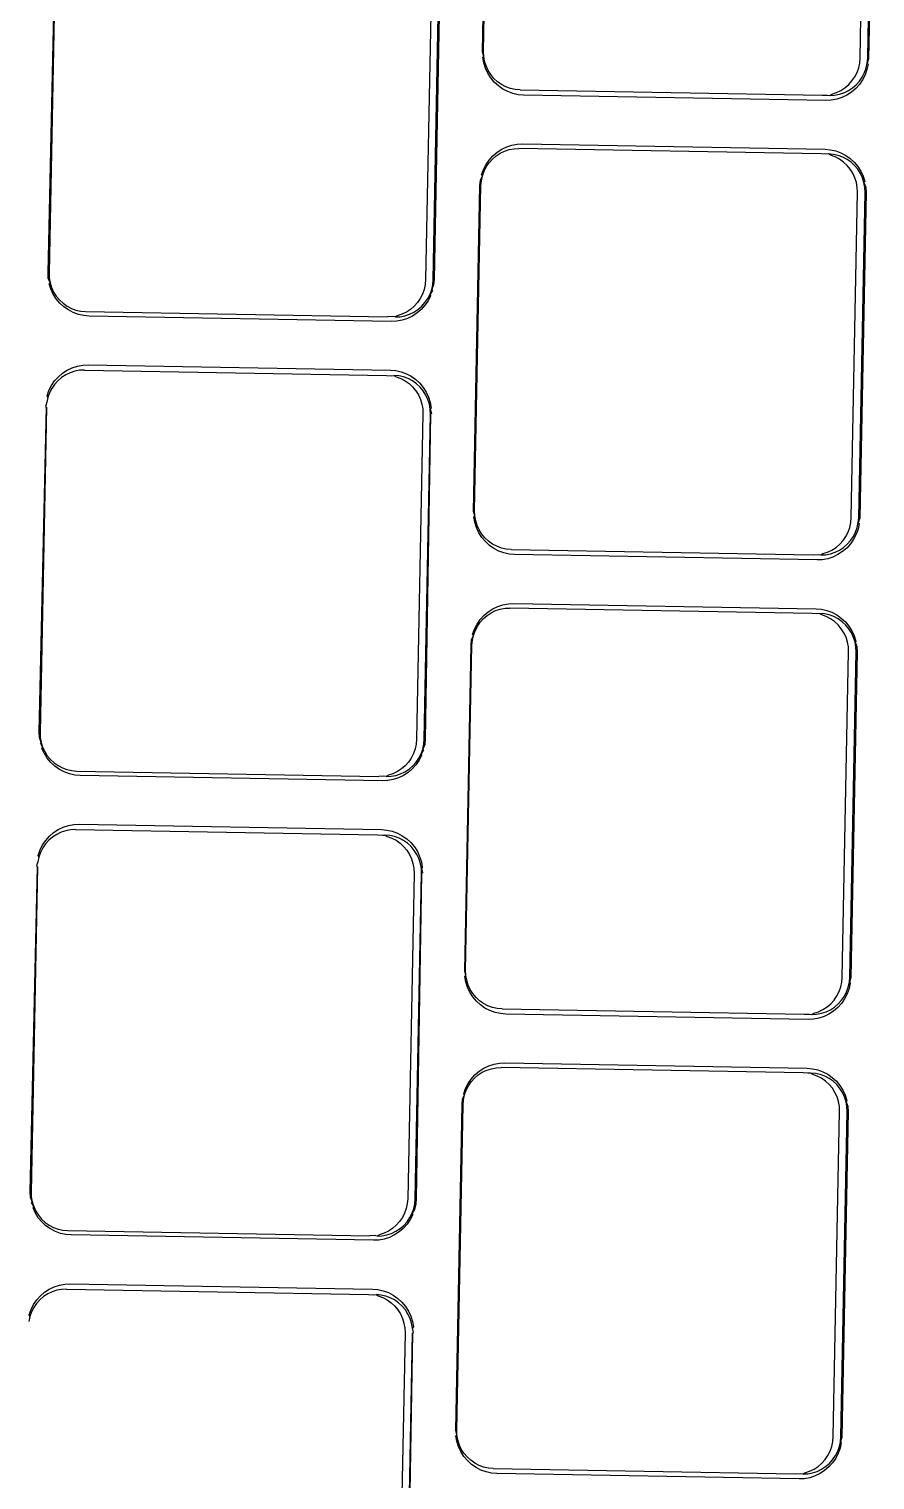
# Model space of a CAD drawing. Header units: millimetres. Extents: x -9564 to 100156, y -26854 to 24346.
# Drawn here: x 72444.6 to 72475.3, y -20765.5 to -20712.8 of the extents above; entities that cross this region are included whole.
import ezdxf

# ---------------------------------------------------------------- set-up
doc = ezdxf.new("R2010")
doc.units = ezdxf.units.MM
doc.header["$LTSCALE"] = 100
doc.layers.add('Muebles', color=112, linetype='Continuous')

msp = doc.modelspace()

# ---------------------------------------------------------------- linework, layer by layer
at = {"layer": 'Muebles'}
for p, q in [((72461.097, -20713.644), (72461.327, -20701.827)), ((72461.132, -20713.628), (72461.362, -20701.822)), ((72474.796, -20713.869), (72475.026, -20702.063)), ((72475.069, -20713.874), (72475.299, -20702.068)), ((72475.334, -20702.074), (72475.104, -20713.891)), ((72445.331, -20721.66), (72445.596, -20709.864)), ((72445.596, -20709.864), (72445.365, -20721.669)), ((72459.259, -20710.105), (72459.029, -20721.91)), ((72459.302, -20721.915), (72459.532, -20710.11)), ((72459.568, -20710.09), (72459.338, -20721.907)), ((72461.14, -20713.807), (72461.097, -20713.644)), ((72461.14, -20713.807), (72461.132, -20713.628)), ((72461.106, -20713.841), (72461.14, -20713.807)), ((72461.141, -20714.041), (72461.106, -20713.841)), ((72461.171, -20713.984), (72461.14, -20713.807)), ((72461.201, -20714.234), (72461.141, -20714.041)), ((72461.225, -20714.155), (72461.171, -20713.984)), ((72461.3, -20714.318), (72461.225, -20714.155)), ((72474.743, -20714.223), (72474.781, -20714.048)), ((72474.781, -20714.048), (72474.796, -20713.869)), ((72475.016, -20714.228), (72475.054, -20714.053)), ((72475.087, -20714.088), (72475.044, -20714.286)), ((72475.054, -20714.053), (72475.069, -20713.874)), ((72475.104, -20713.891), (72475.054, -20714.053)), ((72475.054, -20714.053), (72475.087, -20714.088)), ((72461.286, -20714.418), (72461.201, -20714.234)), ((72461.394, -20714.588), (72461.286, -20714.418)), ((72461.395, -20714.469), (72461.3, -20714.318)), ((72461.522, -20714.743), (72461.394, -20714.588)), ((72461.509, -20714.606), (72461.395, -20714.469)), ((72461.64, -20714.727), (72461.509, -20714.606)), ((72461.785, -20714.829), (72461.64, -20714.727)), ((72474.381, -20714.833), (72474.5, -20714.7)), ((72474.5, -20714.7), (72474.602, -20714.552)), ((72474.602, -20714.552), (72474.683, -20714.393)), ((72474.654, -20714.838), (72474.773, -20714.705)), ((72474.683, -20714.393), (72474.743, -20714.223)), ((72474.885, -20714.658), (72474.77, -20714.824)), ((72474.773, -20714.705), (72474.875, -20714.557)), ((72474.875, -20714.557), (72474.956, -20714.397)), ((72474.976, -20714.477), (72474.885, -20714.658)), ((72474.956, -20714.397), (72475.016, -20714.228)), ((72475.044, -20714.286), (72474.976, -20714.477)), ((72461.67, -20714.879), (72461.522, -20714.743)), ((72461.833, -20714.995), (72461.67, -20714.879)), ((72461.942, -20714.911), (72461.785, -20714.829)), ((72462.01, -20715.087), (72461.833, -20714.995)), ((72462.108, -20714.972), (72461.942, -20714.911)), ((72462.197, -20715.156), (72462.01, -20715.087)), ((72462.281, -20715.01), (72462.108, -20714.972)), ((72462.392, -20715.198), (72462.197, -20715.156)), ((72462.457, -20715.025), (72462.281, -20715.01)), ((72462.584, -20715.215), (72462.392, -20715.198)), ((72462.457, -20715.025), (72473.418, -20715.218)), ((72473.556, -20715.408), (72462.584, -20715.215)), ((72473.418, -20715.218), (72473.594, -20715.21)), ((72473.594, -20715.21), (72473.691, -20715.223)), ((72473.691, -20715.223), (72473.768, -20715.178)), ((72473.691, -20715.223), (72473.867, -20715.214)), ((72473.768, -20715.178), (72473.937, -20715.123)), ((72473.867, -20715.214), (72474.041, -20715.182)), ((72473.937, -20715.123), (72474.097, -20715.046)), ((72474.041, -20715.182), (72474.21, -20715.128)), ((72474.097, -20715.046), (72474.246, -20714.949)), ((72474.315, -20715.215), (72474.135, -20715.301)), ((72474.21, -20715.128), (72474.37, -20715.051)), ((72474.246, -20714.949), (72474.381, -20714.833)), ((72474.483, -20715.105), (72474.315, -20715.215)), ((72474.37, -20715.051), (72474.519, -20714.954)), ((72474.636, -20714.974), (72474.483, -20715.105)), ((72474.519, -20714.954), (72474.654, -20714.838)), ((72474.77, -20714.824), (72474.636, -20714.974)), ((72473.749, -20715.399), (72473.556, -20715.408)), ((72473.945, -20715.363), (72473.749, -20715.399)), ((72474.135, -20715.301), (72473.945, -20715.363)), ((72461.47, -20717.42), (72461.623, -20717.289)), ((72461.587, -20717.42), (72461.736, -20717.323)), ((72461.623, -20717.289), (72461.79, -20717.179)), ((72461.736, -20717.323), (72461.896, -20717.246)), ((72461.79, -20717.179), (72461.971, -20717.093)), ((72461.896, -20717.246), (72462.065, -20717.191)), ((72461.971, -20717.093), (72462.161, -20717.031)), ((72462.065, -20717.191), (72462.239, -20717.159)), ((72462.161, -20717.031), (72462.357, -20716.995)), ((72462.239, -20717.159), (72462.416, -20717.151)), ((72462.357, -20716.995), (72462.55, -20716.986)), ((72473.376, -20717.344), (72462.416, -20717.151)), ((72462.55, -20716.986), (72473.521, -20717.179)), ((72473.552, -20717.359), (72473.376, -20717.344)), ((72473.521, -20717.179), (72473.714, -20717.195)), ((72473.649, -20717.349), (72473.552, -20717.359)), ((72473.825, -20717.364), (72473.649, -20717.349)), ((72473.725, -20717.397), (72473.649, -20717.349)), ((72473.714, -20717.195), (72473.909, -20717.238)), ((72473.909, -20717.238), (72474.096, -20717.307)), ((72474.096, -20717.307), (72474.273, -20717.399)), ((72461.129, -20717.917), (72461.221, -20717.736)), ((72461.15, -20717.976), (72461.232, -20717.817)), ((72461.221, -20717.736), (72461.336, -20717.57)), ((72461.232, -20717.817), (72461.333, -20717.669)), ((72461.333, -20717.669), (72461.452, -20717.536)), ((72461.336, -20717.57), (72461.47, -20717.42)), ((72461.452, -20717.536), (72461.587, -20717.42)), ((72473.891, -20717.458), (72473.725, -20717.397)), ((72473.998, -20717.402), (72473.825, -20717.364)), ((72474.048, -20717.54), (72473.891, -20717.458)), ((72474.164, -20717.463), (72473.998, -20717.402)), ((72474.193, -20717.642), (72474.048, -20717.54)), ((72474.321, -20717.545), (72474.164, -20717.463)), ((72474.324, -20717.763), (72474.193, -20717.642)), ((72474.273, -20717.399), (72474.436, -20717.515)), ((72474.466, -20717.647), (72474.321, -20717.545)), ((72474.438, -20717.9), (72474.324, -20717.763)), ((72474.436, -20717.515), (72474.584, -20717.651)), ((72474.597, -20717.768), (72474.466, -20717.647)), ((72474.584, -20717.651), (72474.712, -20717.806)), ((72474.711, -20717.905), (72474.597, -20717.768)), ((72474.712, -20717.806), (72474.82, -20717.976)), ((72461.002, -20718.503), (72461.019, -20718.306)), ((72461.019, -20718.306), (72461.09, -20718.146)), ((72461.037, -20718.5), (72461.052, -20718.321)), ((72461.052, -20718.321), (72461.09, -20718.146)), ((72461.062, -20718.108), (72461.129, -20717.917)), ((72461.09, -20718.146), (72461.062, -20718.108)), ((72461.09, -20718.146), (72461.15, -20717.976)), ((72474.533, -20718.051), (72474.438, -20717.9)), ((72474.608, -20718.214), (72474.533, -20718.051)), ((72474.662, -20718.385), (72474.608, -20718.214)), ((72474.693, -20718.562), (72474.662, -20718.385)), ((72474.806, -20718.056), (72474.711, -20717.905)), ((72474.881, -20718.219), (72474.806, -20718.056)), ((72474.82, -20717.976), (72474.905, -20718.16)), ((72474.935, -20718.39), (72474.881, -20718.219)), ((72474.905, -20718.16), (72474.965, -20718.353)), ((72474.965, -20718.353), (72474.935, -20718.39)), ((72474.966, -20718.567), (72474.935, -20718.39)), ((72474.935, -20718.39), (72475, -20718.553)), ((72460.772, -20730.32), (72461.002, -20718.503)), ((72460.807, -20730.306), (72461.037, -20718.5)), ((72474.471, -20730.547), (72474.701, -20718.741)), ((72474.701, -20718.741), (72474.693, -20718.562)), ((72474.744, -20730.551), (72474.974, -20718.746)), ((72475.009, -20718.75), (72474.779, -20730.567)), ((72474.974, -20718.746), (72474.966, -20718.567)), ((72475, -20718.553), (72475.009, -20718.75)), ((72445.339, -20721.857), (72445.331, -20721.66)), ((72445.405, -20722.026), (72445.339, -20721.857)), ((72445.365, -20721.669), (72445.374, -20721.849)), ((72445.374, -20721.849), (72445.405, -20722.026)), ((72445.375, -20722.057), (72445.405, -20722.026)), ((72445.435, -20722.25), (72445.375, -20722.057)), ((72445.405, -20722.026), (72445.458, -20722.197)), ((72459.014, -20722.089), (72458.976, -20722.265)), ((72459.029, -20721.91), (72459.014, -20722.089)), ((72459.249, -20722.27), (72459.287, -20722.094)), ((72459.287, -20722.094), (72459.302, -20721.915)), ((72459.338, -20721.907), (72459.321, -20722.104)), ((72445.52, -20722.434), (72445.435, -20722.25)), ((72445.458, -20722.197), (72445.533, -20722.359)), ((72445.627, -20722.604), (72445.52, -20722.434)), ((72445.533, -20722.359), (72445.629, -20722.51)), ((72445.756, -20722.759), (72445.627, -20722.604)), ((72445.629, -20722.51), (72445.742, -20722.647)), ((72458.835, -20722.594), (72458.734, -20722.741)), ((72458.916, -20722.434), (72458.835, -20722.594)), ((72458.976, -20722.265), (72458.916, -20722.434)), ((72459.007, -20722.746), (72459.108, -20722.599)), ((72459.108, -20722.599), (72459.189, -20722.439)), ((72459.21, -20722.493), (72459.118, -20722.674)), ((72459.189, -20722.439), (72459.249, -20722.27)), ((72459.278, -20722.302), (72459.189, -20722.439)), ((72459.189, -20722.439), (72459.21, -20722.493)), ((72459.321, -20722.104), (72459.249, -20722.27)), ((72459.249, -20722.27), (72459.278, -20722.302)), ((72445.742, -20722.647), (72445.873, -20722.768)), ((72445.903, -20722.895), (72445.756, -20722.759)), ((72445.873, -20722.768), (72446.018, -20722.87)), ((72446.067, -20723.011), (72445.903, -20722.895)), ((72446.018, -20722.87), (72446.175, -20722.953)), ((72446.244, -20723.103), (72446.067, -20723.011)), ((72446.175, -20722.953), (72446.341, -20723.013)), ((72446.431, -20723.172), (72446.244, -20723.103)), ((72446.341, -20723.013), (72446.514, -20723.051)), ((72446.514, -20723.051), (72446.69, -20723.066)), ((72446.69, -20723.066), (72457.651, -20723.26)), ((72458.33, -20723.088), (72458.17, -20723.164)), ((72458.479, -20722.99), (72458.33, -20723.088)), ((72458.443, -20723.169), (72458.603, -20723.092)), ((72458.614, -20722.874), (72458.479, -20722.99)), ((72458.717, -20723.121), (72458.549, -20723.231)), ((72458.603, -20723.092), (72458.752, -20722.995)), ((72458.734, -20722.741), (72458.614, -20722.874)), ((72458.87, -20722.99), (72458.717, -20723.121)), ((72458.752, -20722.995), (72458.888, -20722.879)), ((72459.004, -20722.84), (72458.87, -20722.99)), ((72458.888, -20722.879), (72459.007, -20722.746)), ((72459.118, -20722.674), (72459.004, -20722.84)), ((72446.625, -20723.214), (72446.431, -20723.172)), ((72446.818, -20723.231), (72446.625, -20723.214)), ((72457.79, -20723.424), (72446.818, -20723.231)), ((72457.827, -20723.251), (72457.651, -20723.26)), ((72457.983, -20723.415), (72457.79, -20723.424)), ((72457.924, -20723.265), (72457.827, -20723.251)), ((72458.002, -20723.219), (72457.924, -20723.265)), ((72457.924, -20723.265), (72458.101, -20723.256)), ((72458.179, -20723.379), (72457.983, -20723.415)), ((72458.17, -20723.164), (72458.002, -20723.219)), ((72458.101, -20723.256), (72458.275, -20723.224)), ((72458.369, -20723.317), (72458.179, -20723.379)), ((72458.275, -20723.224), (72458.443, -20723.169)), ((72458.549, -20723.231), (72458.369, -20723.317)), ((72445.856, -20725.305), (72446.024, -20725.195)), ((72446.024, -20725.195), (72446.205, -20725.109)), ((72446.298, -20725.233), (72446.13, -20725.288)), ((72446.205, -20725.109), (72446.394, -20725.047)), ((72446.472, -20725.201), (72446.298, -20725.233)), ((72446.394, -20725.047), (72446.59, -20725.011)), ((72446.649, -20725.192), (72446.472, -20725.201)), ((72446.59, -20725.011), (72446.784, -20725.002)), ((72446.649, -20725.192), (72457.609, -20725.386)), ((72446.784, -20725.002), (72457.755, -20725.195)), ((72457.755, -20725.195), (72457.948, -20725.211)), ((72457.948, -20725.211), (72458.142, -20725.254)), ((72458.142, -20725.254), (72458.33, -20725.323)), ((72445.363, -20725.933), (72445.455, -20725.752)), ((72445.455, -20725.752), (72445.569, -20725.586)), ((72445.566, -20725.711), (72445.465, -20725.858)), ((72445.685, -20725.578), (72445.566, -20725.711)), ((72445.569, -20725.586), (72445.704, -20725.436)), ((72445.821, -20725.462), (72445.685, -20725.578)), ((72445.704, -20725.436), (72445.856, -20725.305)), ((72445.97, -20725.364), (72445.821, -20725.462)), ((72446.13, -20725.288), (72445.97, -20725.364)), ((72457.609, -20725.386), (72457.786, -20725.4)), ((72457.786, -20725.4), (72457.882, -20725.39)), ((72458.059, -20725.405), (72457.882, -20725.39)), ((72457.882, -20725.39), (72457.958, -20725.439)), ((72457.958, -20725.439), (72458.125, -20725.499)), ((72458.231, -20725.443), (72458.059, -20725.405)), ((72458.125, -20725.499), (72458.282, -20725.582)), ((72458.398, -20725.504), (72458.231, -20725.443)), ((72458.282, -20725.582), (72458.427, -20725.684)), ((72458.33, -20725.323), (72458.507, -20725.415)), ((72458.555, -20725.586), (72458.398, -20725.504)), ((72458.427, -20725.684), (72458.557, -20725.805)), ((72458.507, -20725.415), (72458.67, -20725.531)), ((72458.7, -20725.689), (72458.555, -20725.586)), ((72458.67, -20725.531), (72458.817, -20725.667)), ((72458.83, -20725.809), (72458.7, -20725.689)), ((72458.817, -20725.667), (72458.946, -20725.822)), ((72445.324, -20726.187), (72445.286, -20726.363)), ((72445.293, -20726.129), (72445.363, -20725.933)), ((72445.324, -20726.187), (72445.293, -20726.129)), ((72445.384, -20726.018), (72445.324, -20726.187)), ((72445.465, -20725.858), (72445.384, -20726.018)), ((72458.557, -20725.805), (72458.671, -20725.942)), ((72458.671, -20725.942), (72458.767, -20726.093)), ((72458.767, -20726.093), (72458.842, -20726.255)), ((72458.944, -20725.947), (72458.83, -20725.809)), ((72458.842, -20726.255), (72458.895, -20726.426)), ((72459.04, -20726.098), (72458.944, -20725.947)), ((72458.946, -20725.822), (72459.054, -20725.992)), ((72459.115, -20726.26), (72459.04, -20726.098)), ((72459.054, -20725.992), (72459.138, -20726.176)), ((72459.168, -20726.431), (72459.115, -20726.26)), ((72459.138, -20726.176), (72459.199, -20726.369)), ((72445.006, -20738.336), (72445.271, -20726.542)), ((72445.271, -20726.542), (72445.04, -20738.347)), ((72445.286, -20726.363), (72445.236, -20726.513)), ((72445.236, -20726.513), (72445.271, -20726.542)), ((72458.934, -20726.783), (72458.704, -20738.588)), ((72458.895, -20726.426), (72458.926, -20726.603)), ((72458.926, -20726.603), (72458.934, -20726.783)), ((72458.977, -20738.593), (72459.207, -20726.788)), ((72459.207, -20726.788), (72459.012, -20738.583)), ((72459.199, -20726.608), (72459.168, -20726.431)), ((72459.199, -20726.369), (72459.234, -20726.569)), ((72459.234, -20726.569), (72459.199, -20726.608)), ((72459.207, -20726.788), (72459.199, -20726.608)), ((72459.199, -20726.608), (72459.243, -20726.766)), ((72459.243, -20726.766), (72459.207, -20726.788)), ((72460.815, -20730.485), (72460.772, -20730.32)), ((72460.781, -20730.517), (72460.815, -20730.485)), ((72460.816, -20730.717), (72460.781, -20730.517)), ((72460.815, -20730.485), (72460.807, -20730.306)), ((72460.846, -20730.662), (72460.815, -20730.485)), ((72460.876, -20730.91), (72460.816, -20730.717)), ((72460.9, -20730.833), (72460.846, -20730.662)), ((72460.961, -20731.094), (72460.876, -20730.91)), ((72460.975, -20730.995), (72460.9, -20730.833)), ((72461.07, -20731.146), (72460.975, -20730.995)), ((72474.358, -20731.07), (72474.418, -20730.901)), ((72474.418, -20730.901), (72474.456, -20730.726)), ((72474.456, -20730.726), (72474.471, -20730.547)), ((72474.631, -20731.075), (72474.691, -20730.906)), ((72474.719, -20730.962), (72474.651, -20731.153)), ((72474.691, -20730.906), (72474.729, -20730.73)), ((72474.762, -20730.764), (72474.719, -20730.962)), ((72474.729, -20730.73), (72474.744, -20730.551)), ((72474.779, -20730.567), (72474.729, -20730.73)), ((72474.729, -20730.73), (72474.762, -20730.764)), ((72461.069, -20731.264), (72460.961, -20731.094)), ((72461.197, -20731.419), (72461.069, -20731.264)), ((72461.184, -20731.284), (72461.07, -20731.146)), ((72461.315, -20731.404), (72461.184, -20731.284)), ((72461.344, -20731.555), (72461.197, -20731.419)), ((72461.46, -20731.507), (72461.315, -20731.404)), ((72461.508, -20731.67), (72461.344, -20731.555)), ((72461.617, -20731.589), (72461.46, -20731.507)), ((72473.921, -20731.627), (72474.056, -20731.511)), ((72474.056, -20731.511), (72474.175, -20731.378)), ((72474.175, -20731.378), (72474.276, -20731.23)), ((72474.194, -20731.632), (72474.329, -20731.515)), ((72474.276, -20731.23), (72474.358, -20731.07)), ((72474.445, -20731.5), (72474.311, -20731.65)), ((72474.329, -20731.515), (72474.448, -20731.382)), ((72474.559, -20731.333), (72474.445, -20731.5)), ((72474.448, -20731.382), (72474.549, -20731.235)), ((72474.549, -20731.235), (72474.631, -20731.075)), ((72474.651, -20731.153), (72474.559, -20731.333)), ((72461.685, -20731.763), (72461.508, -20731.67)), ((72461.783, -20731.65), (72461.617, -20731.589)), ((72461.872, -20731.831), (72461.685, -20731.763)), ((72461.956, -20731.688), (72461.783, -20731.65)), ((72462.067, -20731.874), (72461.872, -20731.831)), ((72462.132, -20731.703), (72461.956, -20731.688)), ((72462.259, -20731.891), (72462.067, -20731.874)), ((72462.132, -20731.703), (72473.092, -20731.896)), ((72473.231, -20732.084), (72462.259, -20731.891)), ((72473.092, -20731.896), (72473.269, -20731.887)), ((72473.424, -20732.075), (72473.231, -20732.084)), ((72473.269, -20731.887), (72473.365, -20731.901)), ((72473.365, -20731.901), (72473.443, -20731.855)), ((72473.365, -20731.901), (72473.542, -20731.892)), ((72473.62, -20732.039), (72473.424, -20732.075)), ((72473.443, -20731.855), (72473.612, -20731.801)), ((72473.542, -20731.892), (72473.716, -20731.86)), ((72473.612, -20731.801), (72473.772, -20731.724)), ((72473.81, -20731.977), (72473.62, -20732.039)), ((72473.716, -20731.86), (72473.885, -20731.805)), ((72473.772, -20731.724), (72473.921, -20731.627)), ((72473.99, -20731.891), (72473.81, -20731.977)), ((72473.885, -20731.805), (72474.045, -20731.729)), ((72474.158, -20731.781), (72473.99, -20731.891)), ((72474.045, -20731.729), (72474.194, -20731.632)), ((72474.311, -20731.65), (72474.158, -20731.781)), ((72461.836, -20733.707), (72462.032, -20733.671)), ((72462.032, -20733.671), (72462.225, -20733.662)), ((72462.225, -20733.662), (72473.196, -20733.855)), ((72461.01, -20734.246), (72461.145, -20734.096)), ((72461.127, -20734.214), (72461.262, -20734.098)), ((72461.145, -20734.096), (72461.298, -20733.965)), ((72461.262, -20734.098), (72461.411, -20734.001)), ((72461.298, -20733.965), (72461.465, -20733.855)), ((72461.411, -20734.001), (72461.571, -20733.924)), ((72461.465, -20733.855), (72461.646, -20733.769)), ((72461.571, -20733.924), (72461.74, -20733.869)), ((72461.646, -20733.769), (72461.836, -20733.707)), ((72461.74, -20733.869), (72461.914, -20733.837)), ((72461.914, -20733.837), (72462.091, -20733.829)), ((72473.051, -20734.022), (72462.091, -20733.829)), ((72473.227, -20734.037), (72473.051, -20734.022)), ((72473.196, -20733.855), (72473.389, -20733.871)), ((72473.324, -20734.027), (72473.227, -20734.037)), ((72473.5, -20734.042), (72473.324, -20734.027)), ((72473.4, -20734.075), (72473.324, -20734.027)), ((72473.389, -20733.871), (72473.584, -20733.914)), ((72473.566, -20734.136), (72473.4, -20734.075)), ((72473.673, -20734.08), (72473.5, -20734.042)), ((72473.723, -20734.218), (72473.566, -20734.136)), ((72473.584, -20733.914), (72473.771, -20733.983)), ((72473.839, -20734.14), (72473.673, -20734.08)), ((72473.771, -20733.983), (72473.948, -20734.075)), ((72473.996, -20734.223), (72473.839, -20734.14)), ((72473.948, -20734.075), (72474.111, -20734.191)), ((72474.111, -20734.191), (72474.259, -20734.327)), ((72460.736, -20734.784), (72460.804, -20734.593)), ((72460.765, -20734.823), (72460.825, -20734.654)), ((72460.804, -20734.593), (72460.896, -20734.412)), ((72460.825, -20734.654), (72460.907, -20734.494)), ((72460.896, -20734.412), (72461.01, -20734.246)), ((72460.907, -20734.494), (72461.008, -20734.347)), ((72461.008, -20734.347), (72461.127, -20734.214)), ((72473.868, -20734.32), (72473.723, -20734.218)), ((72473.999, -20734.441), (72473.868, -20734.32)), ((72474.141, -20734.325), (72473.996, -20734.223)), ((72474.113, -20734.578), (72473.999, -20734.441)), ((72474.208, -20734.729), (72474.113, -20734.578)), ((72474.272, -20734.446), (72474.141, -20734.325)), ((72474.283, -20734.892), (72474.208, -20734.729)), ((72474.259, -20734.327), (72474.387, -20734.482)), ((72474.386, -20734.583), (72474.272, -20734.446)), ((72474.481, -20734.734), (72474.386, -20734.583)), ((72474.387, -20734.482), (72474.495, -20734.652)), ((72474.556, -20734.896), (72474.481, -20734.734)), ((72474.495, -20734.652), (72474.58, -20734.836)), ((72460.447, -20746.996), (72460.677, -20735.179)), ((72460.482, -20746.983), (72460.712, -20735.178)), ((72460.677, -20735.179), (72460.694, -20734.982)), ((72460.694, -20734.982), (72460.765, -20734.823)), ((72460.712, -20735.178), (72460.727, -20734.999)), ((72460.727, -20734.999), (72460.765, -20734.823)), ((72460.765, -20734.823), (72460.736, -20734.784)), ((72474.337, -20735.063), (72474.283, -20734.892)), ((72474.368, -20735.24), (72474.337, -20735.063)), ((72474.376, -20735.419), (72474.368, -20735.24)), ((72474.61, -20735.068), (72474.556, -20734.896)), ((72474.58, -20734.836), (72474.64, -20735.029)), ((72474.64, -20735.029), (72474.61, -20735.068)), ((72474.641, -20735.244), (72474.61, -20735.068)), ((72474.61, -20735.068), (72474.675, -20735.229)), ((72474.649, -20735.424), (72474.641, -20735.244)), ((72474.675, -20735.229), (72474.684, -20735.426)), ((72474.146, -20747.224), (72474.376, -20735.419)), ((72474.419, -20747.229), (72474.649, -20735.424)), ((72474.684, -20735.426), (72474.454, -20747.243)), ((72445.014, -20738.533), (72445.006, -20738.336)), ((72445.04, -20738.347), (72445.048, -20738.526)), ((72445.08, -20738.703), (72445.014, -20738.533)), ((72445.048, -20738.526), (72445.08, -20738.703)), ((72445.05, -20738.733), (72445.08, -20738.703)), ((72445.133, -20738.874), (72445.05, -20738.733)), ((72445.08, -20738.703), (72445.133, -20738.874)), ((72445.11, -20738.926), (72445.133, -20738.874)), ((72445.195, -20739.11), (72445.11, -20738.926)), ((72445.133, -20738.874), (72445.208, -20739.037)), ((72458.651, -20738.943), (72458.591, -20739.112)), ((72458.689, -20738.767), (72458.651, -20738.943)), ((72458.704, -20738.588), (72458.689, -20738.767)), ((72458.864, -20739.117), (72458.924, -20738.948)), ((72458.924, -20738.948), (72458.962, -20738.772)), ((72458.996, -20738.78), (72458.924, -20738.948)), ((72458.924, -20738.948), (72458.953, -20738.978)), ((72458.962, -20738.772), (72458.977, -20738.593)), ((72459.012, -20738.583), (72458.996, -20738.78)), ((72445.302, -20739.28), (72445.195, -20739.11)), ((72445.208, -20739.037), (72445.303, -20739.188)), ((72445.431, -20739.435), (72445.302, -20739.28)), ((72445.303, -20739.188), (72445.417, -20739.325)), ((72445.417, -20739.325), (72445.548, -20739.446)), ((72445.578, -20739.571), (72445.431, -20739.435)), ((72445.548, -20739.446), (72445.693, -20739.548)), ((72458.409, -20739.419), (72458.289, -20739.552)), ((72458.51, -20739.272), (72458.409, -20739.419)), ((72458.591, -20739.112), (72458.51, -20739.272)), ((72458.562, -20739.557), (72458.682, -20739.424)), ((72458.793, -20739.349), (72458.679, -20739.516)), ((72458.682, -20739.424), (72458.783, -20739.276)), ((72458.783, -20739.276), (72458.864, -20739.117)), ((72458.885, -20739.169), (72458.793, -20739.349)), ((72458.953, -20738.978), (72458.864, -20739.117)), ((72458.864, -20739.117), (72458.885, -20739.169)), ((72445.742, -20739.686), (72445.578, -20739.571)), ((72445.693, -20739.548), (72445.85, -20739.63)), ((72445.919, -20739.779), (72445.742, -20739.686)), ((72445.85, -20739.63), (72446.016, -20739.691)), ((72446.106, -20739.847), (72445.919, -20739.779)), ((72446.016, -20739.691), (72446.189, -20739.729)), ((72446.3, -20739.89), (72446.106, -20739.847)), ((72446.189, -20739.729), (72446.365, -20739.744)), ((72446.493, -20739.907), (72446.3, -20739.89)), ((72446.365, -20739.744), (72457.326, -20739.937)), ((72457.465, -20740.1), (72446.493, -20739.907)), ((72457.502, -20739.929), (72457.326, -20739.937)), ((72457.599, -20739.942), (72457.502, -20739.929)), ((72457.677, -20739.897), (72457.599, -20739.942)), ((72457.599, -20739.942), (72457.775, -20739.934)), ((72457.845, -20739.842), (72457.677, -20739.897)), ((72457.775, -20739.934), (72457.95, -20739.902)), ((72458.005, -20739.765), (72457.845, -20739.842)), ((72458.044, -20739.993), (72457.854, -20740.055)), ((72457.95, -20739.902), (72458.118, -20739.847)), ((72458.154, -20739.668), (72458.005, -20739.765)), ((72458.224, -20739.907), (72458.044, -20739.993)), ((72458.118, -20739.847), (72458.278, -20739.77)), ((72458.289, -20739.552), (72458.154, -20739.668)), ((72458.392, -20739.797), (72458.224, -20739.907)), ((72458.278, -20739.77), (72458.427, -20739.673)), ((72458.545, -20739.666), (72458.392, -20739.797)), ((72458.427, -20739.673), (72458.562, -20739.557)), ((72458.679, -20739.516), (72458.545, -20739.666)), ((72457.658, -20740.091), (72457.465, -20740.1)), ((72457.854, -20740.055), (72457.658, -20740.091)), ((72445.379, -20742.112), (72445.531, -20741.981)), ((72445.644, -20742.042), (72445.496, -20742.139)), ((72445.531, -20741.981), (72445.699, -20741.871)), ((72445.805, -20741.965), (72445.644, -20742.042)), ((72445.699, -20741.871), (72445.88, -20741.785)), ((72445.973, -20741.911), (72445.805, -20741.965)), ((72445.88, -20741.785), (72446.069, -20741.723)), ((72446.147, -20741.879), (72445.973, -20741.911)), ((72446.069, -20741.723), (72446.265, -20741.687)), ((72446.324, -20741.87), (72446.147, -20741.879)), ((72446.265, -20741.687), (72446.459, -20741.678)), ((72446.324, -20741.87), (72457.284, -20742.063)), ((72446.459, -20741.678), (72457.43, -20741.871)), ((72457.284, -20742.063), (72457.461, -20742.078)), ((72457.43, -20741.871), (72457.623, -20741.887)), ((72457.461, -20742.078), (72457.557, -20742.068)), ((72457.734, -20742.083), (72457.557, -20742.068)), ((72457.557, -20742.068), (72457.633, -20742.116)), ((72457.623, -20741.887), (72457.817, -20741.93)), ((72457.906, -20742.121), (72457.734, -20742.083)), ((72457.817, -20741.93), (72458.005, -20741.999)), ((72458.005, -20741.999), (72458.182, -20742.091)), ((72458.182, -20742.091), (72458.345, -20742.207)), ((72444.968, -20742.805), (72445.038, -20742.609)), ((72445.038, -20742.609), (72445.13, -20742.428)), ((72445.14, -20742.536), (72445.059, -20742.696)), ((72445.13, -20742.428), (72445.244, -20742.262)), ((72445.241, -20742.388), (72445.14, -20742.536)), ((72445.36, -20742.255), (72445.241, -20742.388)), ((72445.244, -20742.262), (72445.379, -20742.112)), ((72445.496, -20742.139), (72445.36, -20742.255)), ((72457.633, -20742.116), (72457.8, -20742.177)), ((72457.8, -20742.177), (72457.957, -20742.259)), ((72458.073, -20742.182), (72457.906, -20742.121)), ((72457.957, -20742.259), (72458.102, -20742.362)), ((72458.23, -20742.264), (72458.073, -20742.182)), ((72458.102, -20742.362), (72458.232, -20742.482)), ((72458.375, -20742.366), (72458.23, -20742.264)), ((72458.232, -20742.482), (72458.346, -20742.62)), ((72458.345, -20742.207), (72458.492, -20742.343)), ((72458.346, -20742.62), (72458.442, -20742.771)), ((72458.505, -20742.487), (72458.375, -20742.366)), ((72458.492, -20742.343), (72458.621, -20742.498)), ((72458.619, -20742.624), (72458.505, -20742.487)), ((72458.715, -20742.775), (72458.619, -20742.624)), ((72458.621, -20742.498), (72458.729, -20742.668)), ((72444.96, -20743.04), (72444.911, -20743.189)), ((72444.998, -20742.865), (72444.96, -20743.04)), ((72444.998, -20742.865), (72444.968, -20742.805)), ((72445.059, -20742.696), (72444.998, -20742.865)), ((72458.442, -20742.771), (72458.517, -20742.933)), ((72458.517, -20742.933), (72458.57, -20743.104)), ((72458.57, -20743.104), (72458.601, -20743.281)), ((72458.79, -20742.938), (72458.715, -20742.775)), ((72458.729, -20742.668), (72458.813, -20742.852)), ((72458.843, -20743.109), (72458.79, -20742.938)), ((72458.813, -20742.852), (72458.874, -20743.045)), ((72458.874, -20743.286), (72458.843, -20743.109)), ((72458.874, -20743.045), (72458.909, -20743.245)), ((72444.681, -20755.012), (72444.945, -20743.219)), ((72444.945, -20743.219), (72444.715, -20755.025)), ((72444.911, -20743.189), (72444.945, -20743.219)), ((72458.609, -20743.46), (72458.379, -20755.266)), ((72458.601, -20743.281), (72458.609, -20743.46)), ((72458.652, -20755.271), (72458.882, -20743.465)), ((72458.882, -20743.465), (72458.687, -20755.259)), ((72458.909, -20743.245), (72458.874, -20743.286)), ((72458.882, -20743.465), (72458.874, -20743.286)), ((72458.874, -20743.286), (72458.918, -20743.442)), ((72458.918, -20743.442), (72458.882, -20743.465)), ((72460.49, -20747.163), (72460.447, -20746.996)), ((72460.456, -20747.193), (72460.49, -20747.163)), ((72460.491, -20747.393), (72460.456, -20747.193)), ((72460.49, -20747.163), (72460.482, -20746.983)), ((72460.521, -20747.34), (72460.49, -20747.163)), ((72460.575, -20747.511), (72460.521, -20747.34)), ((72474.131, -20747.403), (72474.146, -20747.224)), ((72474.404, -20747.408), (72474.419, -20747.229)), ((72474.454, -20747.243), (72474.404, -20747.408)), ((72460.551, -20747.586), (72460.491, -20747.393)), ((72460.636, -20747.77), (72460.551, -20747.586)), ((72460.65, -20747.673), (72460.575, -20747.511)), ((72460.744, -20747.94), (72460.636, -20747.77)), ((72460.745, -20747.824), (72460.65, -20747.673)), ((72460.859, -20747.961), (72460.745, -20747.824)), ((72473.951, -20747.908), (72474.033, -20747.748)), ((72474.033, -20747.748), (72474.093, -20747.579)), ((72474.093, -20747.579), (72474.131, -20747.403)), ((72474.224, -20747.913), (72474.306, -20747.753)), ((72474.326, -20747.829), (72474.234, -20748.009)), ((72474.306, -20747.753), (72474.366, -20747.584)), ((72474.394, -20747.638), (72474.326, -20747.829)), ((72474.366, -20747.584), (72474.404, -20747.408)), ((72474.437, -20747.439), (72474.394, -20747.638)), ((72474.404, -20747.408), (72474.437, -20747.439)), ((72460.872, -20748.095), (72460.744, -20747.94)), ((72460.99, -20748.082), (72460.859, -20747.961)), ((72461.019, -20748.231), (72460.872, -20748.095)), ((72461.135, -20748.184), (72460.99, -20748.082)), ((72461.183, -20748.346), (72461.019, -20748.231)), ((72461.292, -20748.267), (72461.135, -20748.184)), ((72461.36, -20748.439), (72461.183, -20748.346)), ((72461.458, -20748.327), (72461.292, -20748.267)), ((72461.631, -20748.366), (72461.458, -20748.327)), ((72461.807, -20748.38), (72461.631, -20748.366)), ((72461.807, -20748.38), (72472.767, -20748.574)), ((72473.287, -20748.478), (72473.447, -20748.402)), ((72473.447, -20748.402), (72473.596, -20748.304)), ((72473.56, -20748.483), (72473.72, -20748.407)), ((72473.596, -20748.304), (72473.731, -20748.188)), ((72473.72, -20748.407), (72473.869, -20748.309)), ((72473.731, -20748.188), (72473.85, -20748.055)), ((72473.986, -20748.326), (72473.833, -20748.457)), ((72473.85, -20748.055), (72473.951, -20747.908)), ((72473.869, -20748.309), (72474.004, -20748.193)), ((72474.12, -20748.176), (72473.986, -20748.326)), ((72474.004, -20748.193), (72474.123, -20748.06)), ((72474.234, -20748.009), (72474.12, -20748.176)), ((72474.123, -20748.06), (72474.224, -20747.913)), ((72461.547, -20748.507), (72461.36, -20748.439)), ((72461.742, -20748.55), (72461.547, -20748.507)), ((72461.934, -20748.567), (72461.742, -20748.55)), ((72472.906, -20748.76), (72461.934, -20748.567)), ((72472.767, -20748.574), (72472.944, -20748.565)), ((72473.099, -20748.751), (72472.906, -20748.76)), ((72472.944, -20748.565), (72473.04, -20748.579)), ((72473.04, -20748.579), (72473.118, -20748.533)), ((72473.04, -20748.579), (72473.217, -20748.57)), ((72473.295, -20748.715), (72473.099, -20748.751)), ((72473.118, -20748.533), (72473.287, -20748.478)), ((72473.217, -20748.57), (72473.391, -20748.538)), ((72473.485, -20748.653), (72473.295, -20748.715)), ((72473.391, -20748.538), (72473.56, -20748.483)), ((72473.665, -20748.567), (72473.485, -20748.653)), ((72473.833, -20748.457), (72473.665, -20748.567)), ((72460.972, -20750.641), (72461.14, -20750.531)), ((72461.14, -20750.531), (72461.321, -20750.445)), ((72461.321, -20750.445), (72461.511, -20750.383)), ((72461.415, -20750.547), (72461.589, -20750.515)), ((72461.511, -20750.383), (72461.707, -20750.347)), ((72461.589, -20750.515), (72461.766, -20750.506)), ((72461.707, -20750.347), (72461.9, -20750.337)), ((72472.726, -20750.7), (72461.766, -20750.506)), ((72461.9, -20750.337), (72472.871, -20750.531)), ((72472.871, -20750.531), (72473.064, -20750.547)), ((72460.571, -20751.088), (72460.685, -20750.922)), ((72460.582, -20751.172), (72460.683, -20751.025)), ((72460.683, -20751.025), (72460.802, -20750.892)), ((72460.685, -20750.922), (72460.82, -20750.771)), ((72460.802, -20750.892), (72460.937, -20750.776)), ((72460.82, -20750.771), (72460.972, -20750.641)), ((72460.937, -20750.776), (72461.086, -20750.678)), ((72461.086, -20750.678), (72461.246, -20750.602)), ((72461.246, -20750.602), (72461.415, -20750.547)), ((72472.902, -20750.715), (72472.726, -20750.7)), ((72472.999, -20750.704), (72472.902, -20750.715)), ((72473.175, -20750.719), (72472.999, -20750.704)), ((72473.075, -20750.753), (72472.999, -20750.704)), ((72473.064, -20750.547), (72473.259, -20750.59)), ((72473.241, -20750.813), (72473.075, -20750.753)), ((72473.348, -20750.757), (72473.175, -20750.719)), ((72473.398, -20750.896), (72473.241, -20750.813)), ((72473.259, -20750.59), (72473.446, -20750.659)), ((72473.514, -20750.818), (72473.348, -20750.757)), ((72473.543, -20750.998), (72473.398, -20750.896)), ((72473.446, -20750.659), (72473.623, -20750.751)), ((72473.671, -20750.9), (72473.514, -20750.818)), ((72473.674, -20751.119), (72473.543, -20750.998)), ((72473.623, -20750.751), (72473.786, -20750.867)), ((72473.816, -20751.003), (72473.671, -20750.9)), ((72473.786, -20750.867), (72473.934, -20751.003)), ((72473.947, -20751.124), (72473.816, -20751.003)), ((72473.934, -20751.003), (72474.062, -20751.158)), ((72460.369, -20751.658), (72460.44, -20751.501)), ((72460.402, -20751.677), (72460.44, -20751.501)), ((72460.411, -20751.46), (72460.479, -20751.269)), ((72460.44, -20751.501), (72460.411, -20751.46)), ((72460.44, -20751.501), (72460.5, -20751.332)), ((72460.479, -20751.269), (72460.571, -20751.088)), ((72460.5, -20751.332), (72460.582, -20751.172)), ((72473.788, -20751.256), (72473.674, -20751.119)), ((72473.883, -20751.407), (72473.788, -20751.256)), ((72473.958, -20751.569), (72473.883, -20751.407)), ((72474.061, -20751.261), (72473.947, -20751.124)), ((72474.012, -20751.74), (72473.958, -20751.569)), ((72474.156, -20751.412), (72474.061, -20751.261)), ((72474.062, -20751.158), (72474.17, -20751.328)), ((72474.231, -20751.574), (72474.156, -20751.412)), ((72474.17, -20751.328), (72474.255, -20751.512)), ((72474.285, -20751.745), (72474.231, -20751.574)), ((72474.255, -20751.512), (72474.315, -20751.705)), ((72460.122, -20763.672), (72460.352, -20751.855)), ((72460.157, -20763.661), (72460.387, -20751.856)), ((72460.352, -20751.855), (72460.369, -20751.658)), ((72460.387, -20751.856), (72460.402, -20751.677)), ((72473.821, -20763.902), (72474.051, -20752.097)), ((72474.043, -20751.917), (72474.012, -20751.74)), ((72474.051, -20752.097), (72474.043, -20751.917)), ((72474.094, -20763.907), (72474.324, -20752.102)), ((72474.359, -20752.102), (72474.129, -20763.919)), ((72474.315, -20751.705), (72474.285, -20751.745)), ((72474.316, -20751.922), (72474.285, -20751.745)), ((72474.285, -20751.745), (72474.35, -20751.905)), ((72474.324, -20752.102), (72474.316, -20751.922)), ((72474.35, -20751.905), (72474.359, -20752.102)), ((72444.689, -20755.209), (72444.681, -20755.012)), ((72444.754, -20755.381), (72444.689, -20755.209)), ((72444.715, -20755.025), (72444.723, -20755.204)), ((72444.723, -20755.204), (72444.754, -20755.381)), ((72458.379, -20755.266), (72458.364, -20755.445)), ((72458.637, -20755.45), (72458.652, -20755.271)), ((72458.687, -20755.259), (72458.671, -20755.455)), ((72444.724, -20755.409), (72444.754, -20755.381)), ((72444.808, -20755.552), (72444.724, -20755.409)), ((72444.754, -20755.381), (72444.808, -20755.552)), ((72444.785, -20755.602), (72444.808, -20755.552)), ((72444.87, -20755.786), (72444.785, -20755.602)), ((72444.808, -20755.552), (72444.883, -20755.715)), ((72444.977, -20755.956), (72444.87, -20755.786)), ((72444.883, -20755.715), (72444.978, -20755.866)), ((72458.266, -20755.79), (72458.185, -20755.949)), ((72458.326, -20755.62), (72458.266, -20755.79)), ((72458.364, -20755.445), (72458.326, -20755.62)), ((72458.458, -20755.954), (72458.539, -20755.794)), ((72458.539, -20755.794), (72458.599, -20755.625)), ((72458.628, -20755.654), (72458.539, -20755.794)), ((72458.539, -20755.794), (72458.56, -20755.845)), ((72458.599, -20755.625), (72458.637, -20755.45)), ((72458.671, -20755.455), (72458.628, -20755.654)), ((72445.106, -20756.111), (72444.977, -20755.956)), ((72444.978, -20755.866), (72445.092, -20756.003)), ((72445.092, -20756.003), (72445.223, -20756.124)), ((72445.253, -20756.247), (72445.106, -20756.111)), ((72445.223, -20756.124), (72445.368, -20756.226)), ((72445.417, -20756.362), (72445.253, -20756.247)), ((72445.368, -20756.226), (72445.525, -20756.308)), ((72445.525, -20756.308), (72445.691, -20756.369)), ((72457.964, -20756.23), (72457.829, -20756.346)), ((72458.084, -20756.097), (72457.964, -20756.23)), ((72458.185, -20755.949), (72458.084, -20756.097)), ((72458.102, -20756.351), (72458.237, -20756.235)), ((72458.354, -20756.192), (72458.22, -20756.342)), ((72458.237, -20756.235), (72458.357, -20756.102)), ((72458.468, -20756.025), (72458.354, -20756.192)), ((72458.357, -20756.102), (72458.458, -20755.954)), ((72458.56, -20755.845), (72458.468, -20756.025)), ((72445.594, -20756.455), (72445.417, -20756.362)), ((72445.781, -20756.523), (72445.594, -20756.455)), ((72445.691, -20756.369), (72445.864, -20756.407)), ((72445.975, -20756.566), (72445.781, -20756.523)), ((72445.864, -20756.407), (72446.04, -20756.422)), ((72446.168, -20756.583), (72445.975, -20756.566)), ((72446.04, -20756.422), (72457.001, -20756.615)), ((72457.14, -20756.776), (72446.168, -20756.583)), ((72457.177, -20756.607), (72457.001, -20756.615)), ((72457.333, -20756.767), (72457.14, -20756.776)), ((72457.274, -20756.62), (72457.177, -20756.607)), ((72457.351, -20756.575), (72457.274, -20756.62)), ((72457.274, -20756.62), (72457.45, -20756.611)), ((72457.529, -20756.731), (72457.333, -20756.767)), ((72457.52, -20756.52), (72457.351, -20756.575)), ((72457.45, -20756.611), (72457.624, -20756.579)), ((72457.68, -20756.443), (72457.52, -20756.52)), ((72457.719, -20756.669), (72457.529, -20756.731)), ((72457.624, -20756.579), (72457.793, -20756.525)), ((72457.829, -20756.346), (72457.68, -20756.443)), ((72457.899, -20756.583), (72457.719, -20756.669)), ((72457.793, -20756.525), (72457.953, -20756.448)), ((72458.067, -20756.473), (72457.899, -20756.583)), ((72457.953, -20756.448), (72458.102, -20756.351)), ((72458.22, -20756.342), (72458.067, -20756.473)), ((72445.555, -20758.461), (72445.744, -20758.399)), ((72445.744, -20758.399), (72445.94, -20758.363)), ((72445.94, -20758.363), (72446.134, -20758.354)), ((72446.134, -20758.354), (72457.105, -20758.547)), ((72444.805, -20759.104), (72444.919, -20758.938)), ((72445.035, -20758.933), (72444.916, -20759.066)), ((72444.919, -20758.938), (72445.054, -20758.787)), ((72445.17, -20758.817), (72445.035, -20758.933)), ((72445.054, -20758.787), (72445.206, -20758.657)), ((72445.319, -20758.72), (72445.17, -20758.817)), ((72445.206, -20758.657), (72445.374, -20758.547)), ((72445.48, -20758.643), (72445.319, -20758.72)), ((72445.374, -20758.547), (72445.555, -20758.461)), ((72445.648, -20758.588), (72445.48, -20758.643)), ((72445.822, -20758.556), (72445.648, -20758.588)), ((72445.999, -20758.548), (72445.822, -20758.556)), ((72445.999, -20758.548), (72456.959, -20758.741)), ((72456.959, -20758.741), (72457.135, -20758.756)), ((72457.105, -20758.547), (72457.298, -20758.563)), ((72457.135, -20758.756), (72457.232, -20758.746)), ((72457.408, -20758.761), (72457.232, -20758.746)), ((72457.232, -20758.746), (72457.308, -20758.794)), ((72457.298, -20758.563), (72457.492, -20758.606)), ((72457.308, -20758.794), (72457.474, -20758.855)), ((72457.581, -20758.799), (72457.408, -20758.761)), ((72457.474, -20758.855), (72457.631, -20758.937)), ((72457.492, -20758.606), (72457.68, -20758.675)), ((72457.747, -20758.86), (72457.581, -20758.799)), ((72457.631, -20758.937), (72457.777, -20759.039)), ((72457.68, -20758.675), (72457.857, -20758.767)), ((72457.905, -20758.942), (72457.747, -20758.86)), ((72457.857, -20758.767), (72458.02, -20758.883)), ((72458.05, -20759.044), (72457.905, -20758.942)), ((72458.02, -20758.883), (72458.167, -20759.019)), ((72444.643, -20759.481), (72444.713, -20759.285)), ((72444.673, -20759.543), (72444.643, -20759.481)), ((72444.733, -20759.373), (72444.673, -20759.543)), ((72444.713, -20759.285), (72444.805, -20759.104)), ((72444.815, -20759.214), (72444.733, -20759.373)), ((72444.916, -20759.066), (72444.815, -20759.214)), ((72457.777, -20759.039), (72457.907, -20759.16)), ((72457.907, -20759.16), (72458.021, -20759.297)), ((72458.021, -20759.297), (72458.116, -20759.448)), ((72458.18, -20759.165), (72458.05, -20759.044)), ((72458.116, -20759.448), (72458.192, -20759.611)), ((72458.167, -20759.019), (72458.296, -20759.174)), ((72458.294, -20759.302), (72458.18, -20759.165)), ((72458.389, -20759.453), (72458.294, -20759.302)), ((72458.296, -20759.174), (72458.404, -20759.344)), ((72458.465, -20759.616), (72458.389, -20759.453)), ((72458.404, -20759.344), (72458.488, -20759.528)), ((72444.673, -20759.543), (72444.635, -20759.718)), ((72458.192, -20759.611), (72458.245, -20759.782)), ((72458.245, -20759.782), (72458.276, -20759.959)), ((72458.276, -20759.959), (72458.284, -20760.138)), ((72458.518, -20759.787), (72458.465, -20759.616)), ((72458.488, -20759.528), (72458.549, -20759.721)), ((72458.549, -20759.964), (72458.518, -20759.787)), ((72458.549, -20759.721), (72458.584, -20759.921)), ((72458.584, -20759.921), (72458.549, -20759.964)), ((72458.593, -20760.118), (72458.549, -20759.964)), ((72458.284, -20760.138), (72458.054, -20771.944)), ((72458.327, -20771.948), (72458.557, -20760.143)), ((72458.557, -20760.143), (72458.362, -20771.935)), ((72458.557, -20760.143), (72458.593, -20760.118)), ((72460.165, -20763.841), (72460.122, -20763.672)), ((72460.165, -20763.841), (72460.157, -20763.661)), ((72460.131, -20763.869), (72460.165, -20763.841)), ((72460.166, -20764.069), (72460.131, -20763.869)), ((72460.196, -20764.017), (72460.165, -20763.841)), ((72460.226, -20764.262), (72460.166, -20764.069)), ((72460.25, -20764.188), (72460.196, -20764.017)), ((72460.325, -20764.351), (72460.25, -20764.188)), ((72473.768, -20764.257), (72473.806, -20764.081)), ((72473.806, -20764.081), (72473.821, -20763.902)), ((72474.041, -20764.262), (72474.079, -20764.086)), ((72474.112, -20764.115), (72474.069, -20764.314)), ((72474.079, -20764.086), (72474.094, -20763.907)), ((72474.129, -20763.919), (72474.079, -20764.086)), ((72474.079, -20764.086), (72474.112, -20764.115)), ((72460.311, -20764.445), (72460.226, -20764.262)), ((72460.419, -20764.616), (72460.311, -20764.445)), ((72460.42, -20764.502), (72460.325, -20764.351)), ((72460.547, -20764.771), (72460.419, -20764.616)), ((72460.534, -20764.639), (72460.42, -20764.502)), ((72460.665, -20764.76), (72460.534, -20764.639)), ((72473.406, -20764.866), (72473.525, -20764.733)), ((72473.525, -20764.733), (72473.626, -20764.586)), ((72473.626, -20764.586), (72473.708, -20764.426)), ((72473.679, -20764.871), (72473.798, -20764.738)), ((72473.708, -20764.426), (72473.768, -20764.257)), ((72473.909, -20764.685), (72473.795, -20764.852)), ((72473.798, -20764.738), (72473.899, -20764.59)), ((72473.899, -20764.59), (72473.981, -20764.431)), ((72474.001, -20764.505), (72473.909, -20764.685)), ((72473.981, -20764.431), (72474.041, -20764.262)), ((72474.069, -20764.314), (72474.001, -20764.505)), ((72460.694, -20764.907), (72460.547, -20764.771)), ((72460.81, -20764.862), (72460.665, -20764.76)), ((72460.858, -20765.022), (72460.694, -20764.907)), ((72460.967, -20764.945), (72460.81, -20764.862)), ((72461.035, -20765.115), (72460.858, -20765.022)), ((72461.133, -20765.005), (72460.967, -20764.945)), ((72461.222, -20765.183), (72461.035, -20765.115)), ((72461.306, -20765.043), (72461.133, -20765.005)), ((72461.416, -20765.226), (72461.222, -20765.183)), ((72461.482, -20765.058), (72461.306, -20765.043)), ((72461.609, -20765.242), (72461.416, -20765.226)), ((72461.482, -20765.058), (72472.442, -20765.252)), ((72472.581, -20765.436), (72461.609, -20765.242)), ((72472.442, -20765.252), (72472.619, -20765.243)), ((72472.619, -20765.243), (72472.715, -20765.256)), ((72472.715, -20765.256), (72472.793, -20765.211)), ((72472.715, -20765.256), (72472.892, -20765.248)), ((72472.793, -20765.211), (72472.962, -20765.156)), ((72472.892, -20765.248), (72473.066, -20765.216)), ((72472.962, -20765.156), (72473.122, -20765.079)), ((72473.066, -20765.216), (72473.235, -20765.161)), ((72473.122, -20765.079), (72473.271, -20764.982)), ((72473.34, -20765.243), (72473.16, -20765.329)), ((72473.235, -20765.161), (72473.395, -20765.084)), ((72473.271, -20764.982), (72473.406, -20764.866)), ((72473.508, -20765.133), (72473.34, -20765.243)), ((72473.395, -20765.084), (72473.544, -20764.987)), ((72473.661, -20765.002), (72473.508, -20765.133)), ((72473.544, -20764.987), (72473.679, -20764.871)), ((72473.795, -20764.852), (72473.661, -20765.002)), ((72472.774, -20765.427), (72472.581, -20765.436)), ((72472.97, -20765.391), (72472.774, -20765.427)), ((72473.16, -20765.329), (72472.97, -20765.391))]:
    msp.add_line(p, q, dxfattribs=at)

doc.saveas('drawing.dxf')
